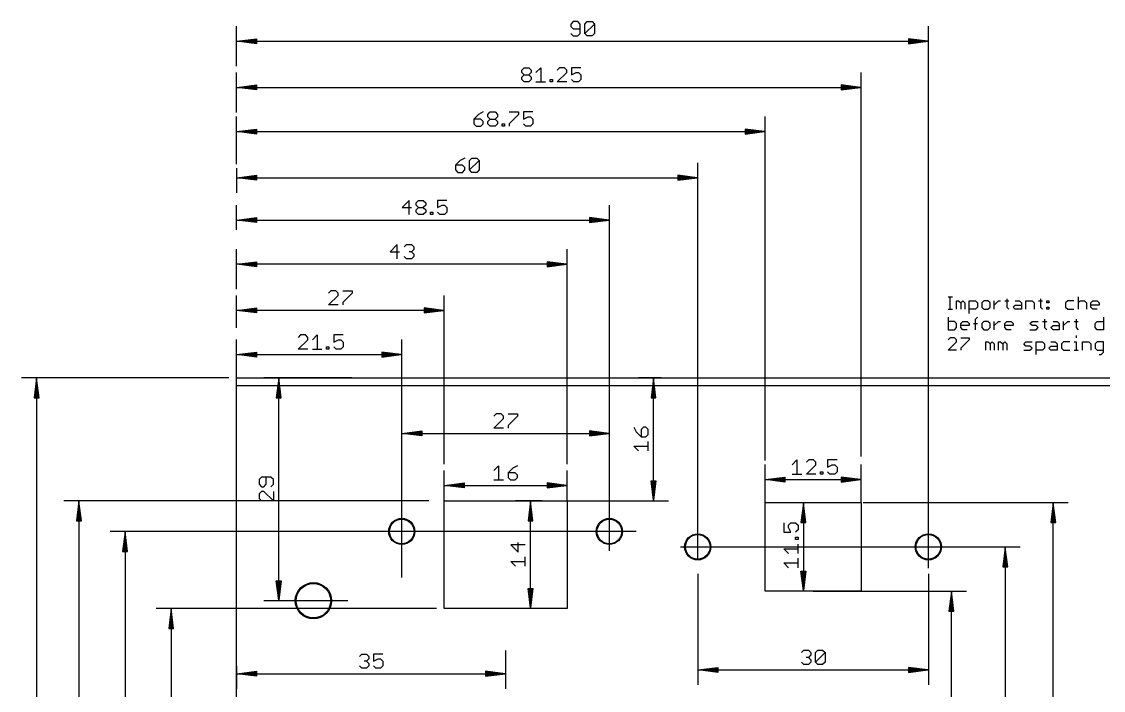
# Model space of a CAD drawing. Extents: x -29 to 390, y -517 to 219.
# Drawn here: x -27.9 to 112.8, y 74.3 to 161.3 of the extents above; entities that cross this region are included whole.
import ezdxf

# ---------------------------------------------------------------- set-up
doc = ezdxf.new("R2010")
doc.units = 0
for name, color, linetype in [('20', 4, 'CONTINUOUS'), ('29', 2, 'CONTINUOUS'), ('30', 253, 'CONTINUOUS'), ('47', 2, 'CONTINUOUS')]:
    doc.layers.add(name, color=color, linetype=linetype)

msp = doc.modelspace()

# ---------------------------------------------------------------- linework, layer by layer
at = {"layer": '20'}
for p, q in [((92.5762, 125.5372), (93.1185, 125.5372)), ((92.8474, 123.9102), (92.8474, 125.5372)), ((100.2146, 125.266), (100.2146, 124.1814)), ((104.5803, 125.266), (104.5803, 124.1814)), ((109.4935, 125.5372), (109.4935, 123.9102)), ((92.5762, 123.9102), (93.1185, 123.9102)), ((93.6676, 123.9102), (93.6676, 124.9949)), ((93.6676, 124.9949), (93.9388, 124.9949)), ((93.9388, 124.9949), (94.21, 124.7237)), ((94.21, 124.7237), (94.4811, 124.9949)), ((94.21, 124.7237), (94.21, 123.9102)), ((94.4811, 124.9949), (94.7523, 124.7237)), ((94.7523, 124.7237), (94.7523, 123.9102)), ((95.3048, 123.3679), (95.3048, 124.9949)), ((95.3048, 124.9949), (96.1183, 124.9949)), ((96.1183, 123.9102), (95.3048, 123.9102)), ((96.1183, 124.9949), (96.3895, 124.7237)), ((96.3895, 124.1814), (96.1183, 123.9102)), ((96.3895, 124.7237), (96.3895, 124.1814)), ((97.2131, 124.9949), (96.942, 124.7237)), ((96.942, 124.7237), (96.942, 124.1814)), ((96.942, 124.1814), (97.2131, 123.9102)), ((97.7554, 124.9949), (97.2131, 124.9949)), ((97.2131, 123.9102), (97.7554, 123.9102)), ((98.0266, 124.7237), (97.7554, 124.9949)), ((97.7554, 123.9102), (98.0266, 124.1814)), ((98.0266, 124.1814), (98.0266, 124.7237)), ((98.5791, 123.9102), (98.5791, 124.9949)), ((98.5791, 124.4525), (99.1214, 124.9949)), ((99.1214, 124.9949), (99.3926, 124.9949)), ((99.9434, 124.9949), (100.4857, 124.9949)), ((100.2146, 124.1814), (100.4857, 123.9102)), ((101.0348, 124.1814), (101.306, 124.4525)), ((101.306, 123.9102), (101.0348, 124.1814)), ((101.306, 124.9949), (101.8483, 124.9949)), ((101.306, 124.4525), (102.1195, 124.4525)), ((102.1195, 123.9102), (101.306, 123.9102)), ((101.8483, 124.9949), (102.1195, 124.7237)), ((102.1195, 124.7237), (102.1195, 123.9102)), ((102.672, 123.9102), (102.672, 124.9949)), ((102.672, 124.9949), (103.4855, 124.9949)), ((103.4855, 124.9949), (103.7567, 124.7237)), ((103.7567, 124.7237), (103.7567, 123.9102)), ((104.3092, 124.9949), (104.8515, 124.9949)), ((104.5803, 124.1814), (104.8515, 123.9102)), ((105.4006, 124.9949), (105.6718, 124.9949)), ((105.4006, 124.7237), (105.4006, 124.9949)), ((105.6718, 124.7237), (105.4006, 124.7237)), ((105.4006, 124.1814), (105.6718, 124.1814)), ((105.4006, 123.9102), (105.4006, 124.1814)), ((105.6718, 123.9102), (105.4006, 123.9102)), ((105.6718, 124.9949), (105.6718, 124.7237)), ((105.6718, 124.1814), (105.6718, 123.9102)), ((108.1275, 124.9949), (107.8563, 124.7237)), ((107.8563, 124.7237), (107.8563, 124.1814)), ((107.8563, 124.1814), (108.1275, 123.9102)), ((108.941, 124.9949), (108.1275, 124.9949)), ((108.1275, 123.9102), (108.941, 123.9102)), ((109.4935, 124.7237), (109.7646, 124.9949)), ((109.7646, 124.9949), (110.307, 124.9949)), ((110.307, 124.9949), (110.5781, 124.7237)), ((110.5781, 124.7237), (110.5781, 123.9102)), ((111.1306, 124.7237), (111.4018, 124.9949)), ((111.1306, 124.1814), (111.1306, 124.7237)), ((112.2153, 124.4525), (111.1306, 124.4525)), ((111.4018, 123.9102), (111.1306, 124.1814)), ((111.4018, 124.9949), (111.9441, 124.9949)), ((111.9441, 123.9102), (111.4018, 123.9102)), ((111.9441, 124.9949), (112.2153, 124.7237)), ((112.2153, 124.7237), (112.2153, 124.4525)), ((92.5762, 122.8702), (92.5762, 121.2432)), ((96.1217, 122.599), (96.3928, 122.8702)), ((96.1217, 121.2432), (96.1217, 122.599)), ((105.126, 122.599), (105.126, 121.5144)), ((109.2189, 122.599), (109.2189, 121.5144)), ((112.761, 122.8702), (112.761, 121.2432)), ((93.3897, 122.3279), (92.5762, 122.3279)), ((92.5762, 121.2432), (93.3897, 121.2432)), ((93.6609, 122.0567), (93.3897, 122.3279)), ((93.3897, 121.2432), (93.6609, 121.5144)), ((93.6609, 121.5144), (93.6609, 122.0567)), ((94.2134, 122.0567), (94.4845, 122.3279)), ((94.2134, 121.5144), (94.2134, 122.0567)), ((95.298, 121.7855), (94.2134, 121.7855)), ((94.4845, 121.2432), (94.2134, 121.5144)), ((94.4845, 122.3279), (95.0269, 122.3279)), ((95.0269, 121.2432), (94.4845, 121.2432)), ((95.0269, 122.3279), (95.298, 122.0567)), ((95.298, 122.0567), (95.298, 121.7855)), ((95.8505, 122.0567), (96.3928, 122.0567)), ((97.2131, 122.3279), (96.942, 122.0567)), ((96.942, 122.0567), (96.942, 121.5144)), ((96.942, 121.5144), (97.2131, 121.2432)), ((97.7554, 122.3279), (97.2131, 122.3279)), ((97.2131, 121.2432), (97.7554, 121.2432)), ((98.0266, 122.0567), (97.7554, 122.3279)), ((97.7554, 121.2432), (98.0266, 121.5144)), ((98.0266, 121.5144), (98.0266, 122.0567)), ((98.5791, 121.2432), (98.5791, 122.3279)), ((98.5791, 121.7855), (99.1214, 122.3279)), ((99.1214, 122.3279), (99.3926, 122.3279)), ((99.9434, 122.0567), (100.2146, 122.3279)), ((99.9434, 121.5144), (99.9434, 122.0567)), ((101.0281, 121.7855), (99.9434, 121.7855)), ((100.2146, 121.2432), (99.9434, 121.5144)), ((100.2146, 122.3279), (100.7569, 122.3279)), ((100.7569, 121.2432), (100.2146, 121.2432)), ((100.7569, 122.3279), (101.0281, 122.0567)), ((101.0281, 122.0567), (101.0281, 121.7855)), ((103.2177, 122.0567), (103.4889, 122.3279)), ((103.4889, 121.7855), (103.2177, 122.0567)), ((103.2177, 121.2432), (104.0312, 121.2432)), ((103.4889, 122.3279), (104.3024, 122.3279)), ((104.0312, 121.7855), (103.4889, 121.7855)), ((104.3024, 121.5144), (104.0312, 121.7855)), ((104.0312, 121.2432), (104.3024, 121.5144)), ((104.8549, 122.3279), (105.3972, 122.3279)), ((105.126, 121.5144), (105.3972, 121.2432)), ((105.9463, 121.5144), (106.2175, 121.7855)), ((106.2175, 121.2432), (105.9463, 121.5144)), ((106.2175, 122.3279), (106.7598, 122.3279)), ((106.2175, 121.7855), (107.031, 121.7855)), ((107.031, 121.2432), (106.2175, 121.2432)), ((106.7598, 122.3279), (107.031, 122.0567)), ((107.031, 122.0567), (107.031, 121.2432)), ((107.5835, 121.2432), (107.5835, 122.3279)), ((107.5835, 121.7855), (108.1258, 122.3279)), ((108.1258, 122.3279), (108.397, 122.3279)), ((108.9478, 122.3279), (109.4901, 122.3279)), ((109.2189, 121.5144), (109.4901, 121.2432)), ((111.6764, 122.0567), (111.9475, 122.3279)), ((111.6764, 121.5144), (111.6764, 122.0567)), ((111.9475, 121.2432), (111.6764, 121.5144)), ((111.9475, 122.3279), (112.761, 122.3279)), ((112.761, 121.2432), (111.9475, 121.2432)), ((92.8474, 120.2032), (92.5762, 119.932)), ((92.5762, 118.5762), (93.6609, 119.6609)), ((93.3897, 120.2032), (92.8474, 120.2032)), ((93.6609, 119.932), (93.3897, 120.2032)), ((93.6609, 119.6609), (93.6609, 119.932)), ((94.2134, 120.2032), (95.298, 120.2032)), ((95.298, 119.932), (94.2134, 118.8474)), ((95.298, 120.2032), (95.298, 119.932)), ((97.4877, 118.5762), (97.4877, 119.6609)), ((97.4877, 119.6609), (97.7588, 119.6609)), ((97.7588, 119.6609), (98.03, 119.3897)), ((98.03, 119.3897), (98.3012, 119.6609)), ((98.3012, 119.6609), (98.5723, 119.3897)), ((99.1248, 118.5762), (99.1248, 119.6609)), ((99.1248, 119.6609), (99.396, 119.6609)), ((99.396, 119.6609), (99.6672, 119.3897)), ((99.6672, 119.3897), (99.9383, 119.6609)), ((99.9383, 119.6609), (100.2095, 119.3897)), ((102.3991, 119.3897), (102.6703, 119.6609)), ((102.6703, 119.6609), (103.4838, 119.6609)), ((104.0363, 118.0339), (104.0363, 119.6609)), ((104.0363, 119.6609), (104.8498, 119.6609)), ((104.8498, 119.6609), (105.121, 119.3897)), ((105.9446, 119.6609), (106.4869, 119.6609)), ((106.4869, 119.6609), (106.7581, 119.3897)), ((107.5818, 119.6609), (107.3106, 119.3897)), ((108.3953, 119.6609), (107.5818, 119.6609)), ((108.9478, 119.6609), (109.2189, 119.6609)), ((109.2189, 120.4744), (109.2189, 120.2032)), ((109.2189, 119.6609), (109.2189, 118.5762)), ((110.0392, 118.5762), (110.0392, 119.6609)), ((110.0392, 119.6609), (110.8527, 119.6609)), ((110.8527, 119.6609), (111.1239, 119.3897)), ((111.9475, 119.6609), (111.6764, 119.3897)), ((112.761, 119.6609), (111.9475, 119.6609)), ((112.761, 118.305), (112.761, 119.6609)), ((93.6609, 118.5762), (92.5762, 118.5762)), ((94.2134, 118.8474), (94.2134, 118.5762)), ((98.03, 119.3897), (98.03, 118.5762)), ((98.5723, 119.3897), (98.5723, 118.5762)), ((99.6672, 119.3897), (99.6672, 118.5762)), ((100.2095, 119.3897), (100.2095, 118.5762)), ((102.6703, 119.1185), (102.3991, 119.3897)), ((102.3991, 118.5762), (103.2126, 118.5762)), ((103.2126, 119.1185), (102.6703, 119.1185)), ((103.4838, 118.8474), (103.2126, 119.1185)), ((103.2126, 118.5762), (103.4838, 118.8474)), ((104.8498, 118.5762), (104.0363, 118.5762)), ((105.121, 118.8474), (104.8498, 118.5762)), ((105.121, 119.3897), (105.121, 118.8474)), ((105.6735, 118.8474), (105.9446, 119.1185)), ((105.9446, 118.5762), (105.6735, 118.8474)), ((105.9446, 119.1185), (106.7581, 119.1185)), ((106.7581, 118.5762), (105.9446, 118.5762)), ((106.7581, 119.3897), (106.7581, 118.5762)), ((107.3106, 119.3897), (107.3106, 118.8474)), ((107.3106, 118.8474), (107.5818, 118.5762)), ((107.5818, 118.5762), (108.3953, 118.5762)), ((108.9478, 118.5762), (109.4901, 118.5762)), ((111.1239, 119.3897), (111.1239, 118.5762)), ((111.6764, 119.3897), (111.6764, 118.8474)), ((111.6764, 118.8474), (111.9475, 118.5762)), ((111.9475, 118.5762), (112.761, 118.5762)), ((112.4899, 118.0339), (112.761, 118.305)), ((112.2187, 118.0339), (112.4899, 118.0339)), ((0, 114), (0, 115)), ((0, 115), (320, 115)), ((0, 1), (0, 114)), ((0, 114), (320, 114)), ((27, 99), (43, 99)), ((27, 85), (27, 99)), ((43, 99), (43, 85)), ((68.75, 98.75), (81.25, 98.75)), ((68.75, 87.25), (68.75, 98.75)), ((81.25, 98.75), (81.25, 87.25)), ((81.25, 87.25), (68.75, 87.25)), ((43, 85), (27, 85))]:
    msp.add_line(p, q, dxfattribs=at)
for centre, radius in [((21.5, 95), 1.6), ((48.5, 95), 1.6), ((60, 93), 1.6), ((90, 93), 1.6), ((10, 86), 2.25)]:
    msp.add_circle(centre, radius, dxfattribs=at)
at = {"layer": '29'}
for centre, radius in [((21.5, 95), 1.7016), ((48.5, 95), 1.7016), ((60, 93), 1.7016), ((90, 93), 1.7016), ((10, 86), 2.3516)]:
    msp.add_circle(centre, radius, dxfattribs=at)
at = {"layer": '30'}
for centre, radius in [((21.5, 95), 1.7016), ((48.5, 95), 1.7016), ((60, 93), 1.7016), ((90, 93), 1.7016), ((10, 86), 2.3516)]:
    msp.add_circle(centre, radius, dxfattribs=at)
at = {"layer": '47'}
for p, q in [((0, 155.5), (0, 160.7)), ((43.7911, 161.3054), (43.4829, 160.9972)), ((43.4829, 160.9972), (43.4829, 160.689)), ((43.4829, 160.689), (43.7911, 160.3808)), ((44.4075, 161.3054), (43.7911, 161.3054)), ((44.7157, 160.9972), (44.4075, 161.3054)), ((44.7157, 159.7644), (44.7157, 160.9972)), ((45.3245, 160.9972), (45.6327, 161.3054)), ((45.3245, 159.7644), (45.3245, 160.9972)), ((45.3245, 159.7644), (46.5573, 160.9972)), ((45.6327, 161.3054), (46.2491, 161.3054)), ((46.2491, 161.3054), (46.5573, 160.9972)), ((46.5573, 160.9972), (46.5573, 159.7644)), ((90, 90.25), (90, 160.7)), ((0.065, 158.75), (2.6, 159.0692)), ((0.065, 158.75), (2.6, 159.01)), ((2.6, 159.0692), (2.6, 158.4308)), ((43.4829, 159.7644), (43.7911, 159.4562)), ((43.7911, 160.3808), (44.7157, 160.3808)), ((43.7911, 159.4562), (44.4075, 159.4562)), ((44.4075, 159.4562), (44.7157, 159.7644)), ((45.6327, 159.4562), (45.3245, 159.7644)), ((46.2491, 159.4562), (45.6327, 159.4562)), ((46.5573, 159.7644), (46.2491, 159.4562)), ((89.935, 158.75), (87.4, 159.0692)), ((87.4, 159.0692), (87.4, 158.4308)), ((89.935, 158.75), (87.4, 159.01)), ((0.065, 158.75), (2.6, 158.88)), ((0.065, 158.75), (89.935, 158.75)), ((2.6, 158.4308), (0.065, 158.75)), ((2.6, 158.62), (0.065, 158.75)), ((2.6, 158.49), (0.065, 158.75)), ((89.935, 158.75), (87.4, 158.88)), ((87.4, 158.4308), (89.935, 158.75)), ((87.4, 158.62), (89.935, 158.75)), ((87.4, 158.49), (89.935, 158.75)), ((37.1175, 154.9972), (37.4257, 155.3054)), ((37.1175, 154.689), (37.1175, 154.9972)), ((37.4257, 155.3054), (38.0421, 155.3054)), ((38.0421, 155.3054), (38.3502, 154.9972)), ((38.3502, 154.9972), (38.3502, 154.689)), ((38.959, 154.689), (39.5754, 155.3054)), ((39.5754, 155.3054), (39.5754, 153.4562)), ((42.0296, 155.3054), (41.7214, 154.9972)), ((42.646, 155.3054), (42.0296, 155.3054)), ((42.9542, 154.9972), (42.646, 155.3054)), ((42.9542, 154.689), (42.9542, 154.9972)), ((44.7957, 155.3054), (43.563, 155.3054)), ((43.563, 155.3054), (43.563, 154.3808)), ((0, 149.5), (0, 154.7)), ((37.4257, 154.3808), (37.1175, 154.689)), ((37.1175, 154.0726), (37.4257, 154.3808)), ((37.1175, 153.7644), (37.1175, 154.0726)), ((37.4257, 153.4562), (37.1175, 153.7644)), ((37.4257, 154.3808), (38.0421, 154.3808)), ((38.0421, 153.4562), (37.4257, 153.4562)), ((38.3502, 154.689), (38.0421, 154.3808)), ((38.0421, 154.3808), (38.3502, 154.0726)), ((38.3502, 153.7644), (38.0421, 153.4562)), ((38.3502, 154.0726), (38.3502, 153.7644)), ((38.959, 153.4562), (40.1918, 153.4562)), ((40.8006, 153.4562), (40.8006, 153.7644)), ((40.8006, 153.7644), (41.1088, 153.7644)), ((41.1088, 153.4562), (40.8006, 153.4562)), ((41.1088, 153.7644), (41.1088, 153.4562)), ((41.7214, 153.4562), (42.9542, 154.689)), ((42.9542, 153.4562), (41.7214, 153.4562)), ((43.563, 154.3808), (44.1794, 154.689)), ((43.8712, 153.4562), (43.563, 153.7644)), ((44.4875, 153.4562), (43.8712, 153.4562)), ((44.1794, 154.689), (44.4875, 154.689)), ((44.4875, 154.689), (44.7957, 154.3808)), ((44.7957, 153.7644), (44.4875, 153.4562)), ((44.7957, 154.3808), (44.7957, 153.7644)), ((81.25, 104.75), (81.25, 154.7)), ((0.065, 152.75), (2.6, 153.0692)), ((0.065, 152.75), (2.6, 153.01)), ((0.065, 152.75), (2.6, 152.88)), ((0.065, 152.75), (81.185, 152.75)), ((2.6, 152.4308), (0.065, 152.75)), ((2.6, 152.62), (0.065, 152.75)), ((2.6, 152.49), (0.065, 152.75)), ((2.6, 153.0692), (2.6, 152.4308)), ((81.185, 152.75), (78.65, 153.0692)), ((78.65, 153.0692), (78.65, 152.4308)), ((81.185, 152.75), (78.65, 153.01)), ((81.185, 152.75), (78.65, 152.88)), ((78.65, 152.4308), (81.185, 152.75)), ((78.65, 152.62), (81.185, 152.75)), ((78.65, 152.49), (81.185, 152.75)), ((31.4839, 149.2472), (30.8675, 148.6308)), ((32.1002, 149.5554), (31.4839, 149.2472)), ((32.709, 149.2472), (33.0172, 149.5554)), ((32.709, 148.939), (32.709, 149.2472)), ((33.0172, 149.5554), (33.6336, 149.5554)), ((33.6336, 149.5554), (33.9418, 149.2472)), ((33.9418, 149.2472), (33.9418, 148.939)), ((35.4714, 149.5554), (36.7042, 149.5554)), ((36.7042, 149.2472), (35.4714, 148.0144)), ((36.7042, 149.5554), (36.7042, 149.2472)), ((38.5457, 149.5554), (37.313, 149.5554)), ((37.313, 149.5554), (37.313, 148.6308)), ((0, 142.75), (0, 148.95)), ((30.8675, 148.6308), (30.8675, 148.0144)), ((31.7921, 148.6308), (30.8675, 148.6308)), ((30.8675, 148.0144), (31.1757, 147.7062)), ((32.1002, 148.3226), (31.7921, 148.6308)), ((31.7921, 147.7062), (32.1002, 148.0144)), ((32.1002, 148.0144), (32.1002, 148.3226)), ((33.0172, 148.6308), (32.709, 148.939)), ((32.709, 148.3226), (33.0172, 148.6308)), ((32.709, 148.0144), (32.709, 148.3226)), ((33.0172, 147.7062), (32.709, 148.0144)), ((33.0172, 148.6308), (33.6336, 148.6308)), ((33.9418, 148.939), (33.6336, 148.6308)), ((33.6336, 148.6308), (33.9418, 148.3226)), ((33.9418, 148.0144), (33.6336, 147.7062)), ((33.9418, 148.3226), (33.9418, 148.0144)), ((34.5506, 147.7062), (34.5506, 148.0144)), ((34.5506, 148.0144), (34.8588, 148.0144)), ((34.8588, 148.0144), (34.8588, 147.7062)), ((35.4714, 148.0144), (35.4714, 147.7062)), ((37.313, 148.6308), (37.9294, 148.939)), ((37.6212, 147.7062), (37.313, 148.0144)), ((37.9294, 148.939), (38.2375, 148.939)), ((38.2375, 148.939), (38.5457, 148.6308)), ((38.5457, 148.0144), (38.2375, 147.7062)), ((38.5457, 148.6308), (38.5457, 148.0144)), ((68.75, 104.25), (68.75, 148.95)), ((0.065, 147), (2.6, 147.3192)), ((0.065, 147), (2.6, 147.26)), ((0.065, 147), (2.6, 147.13)), ((0.065, 147), (68.685, 147)), ((2.6, 146.6808), (0.065, 147)), ((2.6, 146.87), (0.065, 147)), ((2.6, 146.74), (0.065, 147)), ((2.6, 147.3192), (2.6, 146.6808)), ((31.1757, 147.7062), (31.7921, 147.7062)), ((33.6336, 147.7062), (33.0172, 147.7062)), ((34.8588, 147.7062), (34.5506, 147.7062)), ((38.2375, 147.7062), (37.6212, 147.7062)), ((68.685, 147), (66.15, 147.3192)), ((66.15, 147.3192), (66.15, 146.6808)), ((68.685, 147), (66.15, 147.26)), ((68.685, 147), (66.15, 147.13)), ((66.15, 146.6808), (68.685, 147)), ((66.15, 146.87), (68.685, 147)), ((66.15, 146.74), (68.685, 147)), ((29.7157, 143.5554), (29.0993, 143.2472)), ((30.3245, 143.2472), (30.6327, 143.5554)), ((30.6327, 143.5554), (31.2491, 143.5554)), ((31.2491, 143.5554), (31.5573, 143.2472)), ((0, 142.25), (0, 139.05)), ((29.0993, 143.2472), (28.4829, 142.6308)), ((28.4829, 142.6308), (28.4829, 142.0144)), ((29.4075, 142.6308), (28.4829, 142.6308)), ((29.7157, 142.3226), (29.4075, 142.6308)), ((29.7157, 142.0144), (29.7157, 142.3226)), ((30.3245, 142.0144), (30.3245, 143.2472)), ((30.3245, 142.0144), (31.5573, 143.2472)), ((31.5573, 143.2472), (31.5573, 142.0144)), ((60, 91.25), (60, 142.95)), ((0.065, 141), (2.6, 141.3192)), ((0.065, 141), (2.6, 141.26)), ((0.065, 141), (2.6, 141.13)), ((0.065, 141), (59.935, 141)), ((2.6, 140.6808), (0.065, 141)), ((2.6, 140.87), (0.065, 141)), ((2.6, 140.74), (0.065, 141)), ((2.6, 141.3192), (2.6, 140.6808)), ((28.4829, 142.0144), (28.7911, 141.7062)), ((28.7911, 141.7062), (29.4075, 141.7062)), ((29.4075, 141.7062), (29.7157, 142.0144)), ((30.6327, 141.7062), (30.3245, 142.0144)), ((31.2491, 141.7062), (30.6327, 141.7062)), ((31.5573, 142.0144), (31.2491, 141.7062)), ((59.935, 141), (57.4, 141.3192)), ((57.4, 141.3192), (57.4, 140.6808)), ((59.935, 141), (57.4, 141.26)), ((59.935, 141), (57.4, 141.13)), ((57.4, 140.6808), (59.935, 141)), ((57.4, 140.87), (59.935, 141)), ((57.4, 140.74), (59.935, 141)), ((22.4615, 138.0554), (21.5369, 137.1308)), ((22.4615, 136.2062), (22.4615, 138.0554)), ((23.3784, 137.7472), (23.6866, 138.0554)), ((23.6866, 138.0554), (24.303, 138.0554)), ((24.303, 138.0554), (24.6112, 137.7472)), ((27.3736, 138.0554), (26.1408, 138.0554)), ((26.1408, 138.0554), (26.1408, 137.1308)), ((0, 134.25), (0, 137.45)), ((21.5369, 137.1308), (22.7697, 137.1308)), ((23.3784, 137.439), (23.3784, 137.7472)), ((23.6866, 137.1308), (23.3784, 137.439)), ((23.3784, 136.8226), (23.6866, 137.1308)), ((23.3784, 136.5144), (23.3784, 136.8226)), ((23.6866, 136.2062), (23.3784, 136.5144)), ((23.6866, 137.1308), (24.303, 137.1308)), ((24.6112, 137.439), (24.303, 137.1308)), ((24.303, 137.1308), (24.6112, 136.8226)), ((24.6112, 136.5144), (24.303, 136.2062)), ((24.6112, 137.7472), (24.6112, 137.439)), ((24.6112, 136.8226), (24.6112, 136.5144)), ((25.22, 136.2062), (25.22, 136.5144)), ((25.22, 136.5144), (25.5282, 136.5144)), ((25.5282, 136.5144), (25.5282, 136.2062)), ((26.1408, 137.1308), (26.7572, 137.439)), ((26.449, 136.2062), (26.1408, 136.5144)), ((26.7572, 137.439), (27.0654, 137.439)), ((27.0654, 137.439), (27.3736, 137.1308)), ((27.3736, 136.5144), (27.0654, 136.2062)), ((27.3736, 137.1308), (27.3736, 136.5144)), ((48.5, 92.5), (48.5, 137.45)), ((0.065, 135.5), (2.6, 135.8192)), ((0.065, 135.5), (2.6, 135.76)), ((0.065, 135.5), (2.6, 135.63)), ((0.065, 135.5), (48.435, 135.5)), ((2.6, 135.1808), (0.065, 135.5)), ((2.6, 135.37), (0.065, 135.5)), ((2.6, 135.24), (0.065, 135.5)), ((2.6, 135.8192), (2.6, 135.1808)), ((24.303, 136.2062), (23.6866, 136.2062)), ((25.5282, 136.2062), (25.22, 136.2062)), ((27.0654, 136.2062), (26.449, 136.2062)), ((48.435, 135.5), (45.9, 135.8192)), ((45.9, 135.8192), (45.9, 135.1808)), ((48.435, 135.5), (45.9, 135.76)), ((48.435, 135.5), (45.9, 135.63)), ((45.9, 135.1808), (48.435, 135.5)), ((45.9, 135.37), (48.435, 135.5)), ((45.9, 135.24), (48.435, 135.5)), ((20.9075, 132.3054), (19.9829, 131.3808)), ((20.9075, 130.4562), (20.9075, 132.3054)), ((21.8245, 131.9972), (22.1327, 132.3054)), ((22.1327, 132.3054), (22.7491, 132.3054)), ((22.7491, 132.3054), (23.0573, 131.9972)), ((0, 126.5), (0, 131.7)), ((19.9829, 131.3808), (21.2157, 131.3808)), ((22.7491, 131.3808), (22.4409, 131.3808)), ((23.0573, 131.689), (22.7491, 131.3808)), ((22.7491, 131.3808), (23.0573, 131.0726)), ((23.0573, 131.9972), (23.0573, 131.689)), ((23.0573, 131.0726), (23.0573, 130.7644)), ((43, 103.75), (43, 131.7)), ((0.065, 129.75), (2.6, 130.0692)), ((0.065, 129.75), (2.6, 130.01)), ((0.065, 129.75), (2.6, 129.88)), ((42.935, 129.75), (0.065, 129.75)), ((2.6, 129.4308), (0.065, 129.75)), ((2.6, 129.62), (0.065, 129.75)), ((2.6, 129.49), (0.065, 129.75)), ((2.6, 130.0692), (2.6, 129.4308)), ((22.1327, 130.4562), (21.8245, 130.7644)), ((22.7491, 130.4562), (22.1327, 130.4562)), ((23.0573, 130.7644), (22.7491, 130.4562)), ((42.935, 129.75), (40.4, 130.0692)), ((40.4, 130.0692), (40.4, 129.4308)), ((42.935, 129.75), (40.4, 130.01)), ((42.935, 129.75), (40.4, 129.88)), ((40.4, 129.4308), (42.935, 129.75)), ((40.4, 129.62), (42.935, 129.75)), ((40.4, 129.49), (42.935, 129.75)), ((0, 121.5), (0, 125.7)), ((12.2911, 126.3054), (11.9829, 125.9972)), ((11.9829, 124.4562), (13.2157, 125.689)), ((12.9075, 126.3054), (12.2911, 126.3054)), ((13.2157, 125.9972), (12.9075, 126.3054)), ((13.2157, 125.689), (13.2157, 125.9972)), ((13.8245, 126.3054), (15.0573, 126.3054)), ((15.0573, 125.9972), (13.8245, 124.7644)), ((15.0573, 126.3054), (15.0573, 125.9972)), ((27, 103.75), (27, 125.7)), ((0.065, 123.75), (2.6, 124.0692)), ((0.065, 123.75), (2.6, 124.01)), ((0.065, 123.75), (2.6, 123.88)), ((2.6, 124.0692), (2.6, 123.4308)), ((13.2157, 124.4562), (11.9829, 124.4562)), ((13.8245, 124.7644), (13.8245, 124.4562)), ((26.935, 123.75), (24.4, 124.0692)), ((24.4, 124.0692), (24.4, 123.4308)), ((26.935, 123.75), (24.4, 124.01)), ((26.935, 123.75), (24.4, 123.88)), ((26.935, 123.75), (0.065, 123.75)), ((2.6, 123.4308), (0.065, 123.75)), ((2.6, 123.62), (0.065, 123.75)), ((2.6, 123.49), (0.065, 123.75)), ((24.4, 123.4308), (26.935, 123.75)), ((24.4, 123.62), (26.935, 123.75)), ((24.4, 123.49), (26.935, 123.75)), ((0, 110.5), (0, 119.95)), ((8.3451, 120.5554), (8.0369, 120.2472)), ((8.0369, 118.7062), (9.2697, 119.939)), ((8.9615, 120.5554), (8.3451, 120.5554)), ((9.2697, 120.2472), (8.9615, 120.5554)), ((9.2697, 119.939), (9.2697, 120.2472)), ((9.8784, 119.939), (10.4948, 120.5554)), ((10.4948, 120.5554), (10.4948, 118.7062)), ((13.8736, 120.5554), (12.6408, 120.5554)), ((12.6408, 120.5554), (12.6408, 119.6308)), ((12.6408, 119.6308), (13.2572, 119.939)), ((13.2572, 119.939), (13.5654, 119.939)), ((13.5654, 119.939), (13.8736, 119.6308)), ((13.8736, 119.6308), (13.8736, 119.0144)), ((21.5, 89), (21.5, 119.95)), ((0.065, 118), (2.6, 118.3192)), ((0.065, 118), (2.6, 118.26)), ((2.6, 118.3192), (2.6, 117.6808)), ((9.2697, 118.7062), (8.0369, 118.7062)), ((9.8784, 118.7062), (11.1112, 118.7062)), ((11.72, 118.7062), (11.72, 119.0144)), ((11.72, 119.0144), (12.0282, 119.0144)), ((12.0282, 118.7062), (11.72, 118.7062)), ((12.0282, 119.0144), (12.0282, 118.7062)), ((12.949, 118.7062), (12.6408, 119.0144)), ((13.5654, 118.7062), (12.949, 118.7062)), ((13.8736, 119.0144), (13.5654, 118.7062)), ((21.435, 118), (18.9, 118.3192)), ((18.9, 118.3192), (18.9, 117.6808)), ((21.435, 118), (18.9, 118.26)), ((0.065, 118), (2.6, 118.13)), ((0.065, 118), (21.435, 118)), ((2.6, 117.6808), (0.065, 118)), ((2.6, 117.87), (0.065, 118)), ((2.6, 117.74), (0.065, 118)), ((21.435, 118), (18.9, 118.13)), ((18.9, 117.6808), (21.435, 118)), ((18.9, 117.87), (21.435, 118)), ((18.9, 117.74), (21.435, 118)), ((-1, 115), (-27.95, 115)), ((-26, 114.935), (-26.3192, 112.4)), ((-26, 114.935), (-26.26, 112.4)), ((-26, 114.935), (-26.13, 112.4)), ((-26, 114.935), (-26, 0.065)), ((-25.6808, 112.4), (-26, 114.935)), ((-25.87, 112.4), (-26, 114.935)), ((-25.74, 112.4), (-26, 114.935)), ((15, 115), (3.55, 115)), ((5.5, 114.935), (5.1808, 112.4)), ((5.5, 114.935), (5.24, 112.4)), ((5.5, 114.935), (5.37, 112.4)), ((5.5, 86.065), (5.5, 114.935)), ((5.8192, 112.4), (5.5, 114.935)), ((5.63, 112.4), (5.5, 114.935)), ((5.76, 112.4), (5.5, 114.935)), ((55.25, 115), (52.3, 115)), ((54.25, 114.935), (53.9308, 112.4)), ((54.25, 114.935), (53.99, 112.4)), ((54.25, 114.935), (54.12, 112.4)), ((54.25, 99.065), (54.25, 114.935)), ((54.5692, 112.4), (54.25, 114.935)), ((54.38, 112.4), (54.25, 114.935)), ((54.51, 112.4), (54.25, 114.935)), ((-26.3192, 112.4), (-25.6808, 112.4)), ((5.1808, 112.4), (5.8192, 112.4)), ((53.9308, 112.4), (54.5692, 112.4)), ((33.7911, 110.3054), (33.4829, 109.9972)), ((34.4075, 110.3054), (33.7911, 110.3054)), ((34.7157, 109.9972), (34.4075, 110.3054)), ((34.7157, 109.689), (34.7157, 109.9972)), ((35.3245, 110.3054), (36.5573, 110.3054)), ((36.5573, 109.9972), (35.3245, 108.7644)), ((36.5573, 110.3054), (36.5573, 109.9972)), ((21.5, 106.25), (21.5, 109.7)), ((33.4829, 108.4562), (34.7157, 109.689)), ((34.7157, 108.4562), (33.4829, 108.4562)), ((35.3245, 108.7644), (35.3245, 108.4562)), ((48.5, 106), (48.5, 109.7)), ((51.6946, 108.5573), (52.0028, 107.9409)), ((52.9274, 108.5573), (52.6192, 108.2491)), ((53.2356, 108.5573), (52.9274, 108.5573)), ((53.5438, 108.2491), (53.2356, 108.5573)), ((21.565, 107.75), (24.1, 108.0692)), ((21.565, 107.75), (24.1, 108.01)), ((21.565, 107.75), (24.1, 107.88)), ((21.565, 107.75), (48.435, 107.75)), ((24.1, 107.4308), (21.565, 107.75)), ((24.1, 107.62), (21.565, 107.75)), ((24.1, 107.49), (21.565, 107.75)), ((24.1, 108.0692), (24.1, 107.4308)), ((48.435, 107.75), (45.9, 108.0692)), ((45.9, 108.0692), (45.9, 107.4308)), ((48.435, 107.75), (45.9, 108.01)), ((48.435, 107.75), (45.9, 107.88)), ((45.9, 107.4308), (48.435, 107.75)), ((45.9, 107.62), (48.435, 107.75)), ((45.9, 107.49), (48.435, 107.75)), ((52.0028, 107.9409), (52.6192, 107.3245)), ((52.6192, 108.2491), (52.6192, 107.3245)), ((52.6192, 107.3245), (53.2356, 107.3245)), ((53.2356, 107.3245), (53.5438, 107.6327)), ((53.5438, 107.6327), (53.5438, 108.2491)), ((52.311, 105.4829), (51.6946, 106.0993)), ((51.6946, 106.0993), (53.5438, 106.0993)), ((53.5438, 105.4829), (53.5438, 106.7157)), ((72.2869, 103.689), (72.9033, 104.3054)), ((72.9033, 104.3054), (72.9033, 102.4562)), ((74.4366, 104.3054), (74.1284, 103.9972)), ((75.053, 104.3054), (74.4366, 104.3054)), ((75.3612, 103.9972), (75.053, 104.3054)), ((78.1236, 104.3054), (76.8908, 104.3054)), ((76.8908, 104.3054), (76.8908, 103.3808)), ((27, 99), (27, 102.95)), ((33.4829, 102.939), (34.0993, 103.5554)), ((34.0993, 103.5554), (34.0993, 101.7062)), ((35.9409, 103.2472), (35.3245, 102.6308)), ((36.5573, 103.5554), (35.9409, 103.2472)), ((43, 99), (43, 102.95)), ((68.75, 98.75), (68.75, 103.7)), ((74.1284, 102.4562), (75.3612, 103.689)), ((75.3612, 103.689), (75.3612, 103.9972)), ((75.97, 102.4562), (75.97, 102.7644)), ((75.97, 102.7644), (76.2782, 102.7644)), ((76.2782, 102.7644), (76.2782, 102.4562)), ((76.8908, 103.3808), (77.5072, 103.689)), ((77.199, 102.4562), (76.8908, 102.7644)), ((77.5072, 103.689), (77.8154, 103.689)), ((77.8154, 103.689), (78.1236, 103.3808)), ((78.1236, 102.7644), (77.8154, 102.4562)), ((78.1236, 103.3808), (78.1236, 102.7644)), ((81.25, 98.75), (81.25, 103.7)), ((3.2528, 102.0573), (2.9446, 101.7491)), ((2.9446, 101.7491), (2.9446, 101.1327)), ((4.4856, 102.0573), (3.2528, 102.0573)), ((3.8692, 101.1327), (3.8692, 102.0573)), ((4.7938, 101.7491), (4.4856, 102.0573)), ((4.7938, 101.1327), (4.7938, 101.7491)), ((27.065, 101), (29.6, 101.3192)), ((29.6, 101.3192), (29.6, 100.6808)), ((33.4829, 101.7062), (34.7157, 101.7062)), ((35.3245, 102.6308), (35.3245, 102.0144)), ((36.2491, 102.6308), (35.3245, 102.6308)), ((35.3245, 102.0144), (35.6327, 101.7062)), ((35.6327, 101.7062), (36.2491, 101.7062)), ((36.5573, 102.3226), (36.2491, 102.6308)), ((36.2491, 101.7062), (36.5573, 102.0144)), ((36.5573, 102.0144), (36.5573, 102.3226)), ((42.935, 101), (40.4, 101.3192)), ((40.4, 101.3192), (40.4, 100.6808)), ((54.25, 99.065), (53.9308, 101.6)), ((53.9308, 101.6), (54.5692, 101.6)), ((54.25, 99.065), (53.99, 101.6)), ((54.25, 99.065), (54.12, 101.6)), ((54.5692, 101.6), (54.25, 99.065)), ((54.38, 101.6), (54.25, 99.065)), ((54.51, 101.6), (54.25, 99.065)), ((68.815, 101.75), (71.35, 102.0692)), ((68.815, 101.75), (71.35, 102.01)), ((68.815, 101.75), (71.35, 101.88)), ((68.815, 101.75), (81.185, 101.75)), ((71.35, 101.4308), (68.815, 101.75)), ((71.35, 101.62), (68.815, 101.75)), ((71.35, 101.49), (68.815, 101.75)), ((71.35, 102.0692), (71.35, 101.4308)), ((72.2869, 102.4562), (73.5196, 102.4562)), ((75.3612, 102.4562), (74.1284, 102.4562)), ((76.2782, 102.4562), (75.97, 102.4562)), ((77.8154, 102.4562), (77.199, 102.4562)), ((81.185, 101.75), (78.65, 102.0692)), ((78.65, 102.0692), (78.65, 101.4308)), ((81.185, 101.75), (78.65, 102.01)), ((81.185, 101.75), (78.65, 101.88)), ((78.65, 101.4308), (81.185, 101.75)), ((78.65, 101.62), (81.185, 101.75)), ((78.65, 101.49), (81.185, 101.75)), ((2.9446, 101.1327), (3.2528, 100.8245)), ((3.2528, 100.2157), (2.9446, 99.9075)), ((2.9446, 99.9075), (2.9446, 99.2911)), ((3.2528, 100.8245), (3.561, 100.8245)), ((3.561, 100.2157), (3.2528, 100.2157)), ((3.561, 100.8245), (3.8692, 101.1327)), ((4.7938, 98.9829), (3.561, 100.2157)), ((4.4856, 100.8245), (4.7938, 101.1327)), ((4.7938, 100.2157), (4.7938, 98.9829)), ((27.065, 101), (29.6, 101.26)), ((27.065, 101), (29.6, 101.13)), ((27.065, 101), (42.935, 101)), ((29.6, 100.6808), (27.065, 101)), ((29.6, 100.87), (27.065, 101)), ((29.6, 100.74), (27.065, 101)), ((42.935, 101), (40.4, 101.26)), ((42.935, 101), (40.4, 101.13)), ((40.4, 100.6808), (42.935, 101)), ((40.4, 100.87), (42.935, 101)), ((40.4, 100.74), (42.935, 101)), ((25, 99), (-22.45, 99)), ((-20.5, 98.935), (-20.8192, 96.4)), ((-20.5, 98.935), (-20.76, 96.4)), ((-20.5, 98.935), (-20.63, 96.4)), ((-20.5, 98.935), (-20.5, 0.065)), ((-20.1808, 96.4), (-20.5, 98.935)), ((-20.37, 96.4), (-20.5, 98.935)), ((-20.24, 96.4), (-20.5, 98.935)), ((2.9446, 99.2911), (3.2528, 98.9829)), ((39.75, 99), (36.3, 99)), ((38.25, 98.935), (37.9308, 96.4)), ((38.25, 98.935), (37.99, 96.4)), ((38.25, 98.935), (38.12, 96.4)), ((38.25, 85.065), (38.25, 98.935)), ((38.5692, 96.4), (38.25, 98.935)), ((38.38, 96.4), (38.25, 98.935)), ((38.51, 96.4), (38.25, 98.935)), ((43, 99), (56.2, 99)), ((68.75, 98.75), (75.7, 98.75)), ((73.75, 98.685), (73.4308, 96.15)), ((73.75, 98.685), (73.49, 96.15)), ((73.75, 98.685), (73.62, 96.15)), ((73.75, 98.685), (73.75, 87.315)), ((74.0692, 96.15), (73.75, 98.685)), ((73.88, 96.15), (73.75, 98.685)), ((74.01, 96.15), (73.75, 98.685)), ((81.5, 98.75), (108.2, 98.75)), ((106.25, 98.685), (105.9308, 96.15)), ((106.25, 98.685), (105.99, 96.15)), ((106.25, 98.685), (106.12, 96.15)), ((106.25, 0.065), (106.25, 98.685)), ((106.5692, 96.15), (106.25, 98.685)), ((106.38, 96.15), (106.25, 98.685)), ((106.51, 96.15), (106.25, 98.685)), ((-20.8192, 96.4), (-20.1808, 96.4)), ((37.9308, 96.4), (38.5692, 96.4)), ((71.1946, 96.1236), (71.1946, 94.8908)), ((71.811, 95.8154), (72.1192, 96.1236)), ((71.811, 95.5072), (71.811, 95.8154)), ((72.1192, 96.1236), (72.7356, 96.1236)), ((72.7356, 96.1236), (73.0438, 95.8154)), ((73.0438, 95.8154), (73.0438, 95.199)), ((73.4308, 96.15), (74.0692, 96.15)), ((105.9308, 96.15), (106.5692, 96.15)), ((52, 95), (-16.45, 95)), ((-14.5, 94.935), (-14.8192, 92.4)), ((-14.5, 94.935), (-14.76, 92.4)), ((-14.5, 94.935), (-14.63, 92.4)), ((-14.5, 94.935), (-14.5, 0.065)), ((-14.1808, 92.4), (-14.5, 94.935)), ((-14.37, 92.4), (-14.5, 94.935)), ((-14.24, 92.4), (-14.5, 94.935)), ((71.1946, 94.8908), (72.1192, 94.8908)), ((72.1192, 94.8908), (71.811, 95.5072)), ((73.0438, 95.199), (72.7356, 94.8908)), ((37.5438, 93.2491), (35.6946, 93.2491)), ((35.6946, 93.2491), (36.6192, 92.3245)), ((36.6192, 92.3245), (36.6192, 93.5573)), ((57.75, 93), (101.95, 93)), ((72.7356, 93.97), (72.7356, 94.2782)), ((72.7356, 94.2782), (73.0438, 94.2782)), ((73.0438, 93.97), (72.7356, 93.97)), ((73.0438, 94.2782), (73.0438, 93.97)), ((73.0438, 92.1284), (73.0438, 93.3612)), ((100, 92.935), (99.6808, 90.4)), ((100, 92.935), (99.74, 90.4)), ((100, 92.935), (99.87, 90.4)), ((100, 92.935), (100, 0.065)), ((100.3192, 90.4), (100, 92.935)), ((100.13, 90.4), (100, 92.935)), ((100.26, 90.4), (100, 92.935)), ((-14.8192, 92.4), (-14.1808, 92.4)), ((37.5438, 90.4829), (37.5438, 91.7157)), ((71.811, 92.1284), (71.1946, 92.7448)), ((71.1946, 92.7448), (73.0438, 92.7448)), ((73.0438, 90.2869), (73.0438, 91.5196)), ((36.311, 90.4829), (35.6946, 91.0993)), ((35.6946, 91.0993), (37.5438, 91.0993)), ((71.811, 90.2869), (71.1946, 90.9033)), ((71.1946, 90.9033), (73.0438, 90.9033)), ((99.6808, 90.4), (100.3192, 90.4)), ((60, 89.5), (60, 75.05)), ((73.75, 87.315), (73.4308, 89.85)), ((73.4308, 89.85), (74.0692, 89.85)), ((73.75, 87.315), (73.49, 89.85)), ((73.75, 87.315), (73.62, 89.85)), ((74.0692, 89.85), (73.75, 87.315)), ((73.88, 89.85), (73.75, 87.315)), ((74.01, 89.85), (73.75, 87.315)), ((90, 89.5), (90, 75.05)), ((5.5, 86.065), (5.1808, 88.6)), ((5.1808, 88.6), (5.8192, 88.6)), ((5.5, 86.065), (5.24, 88.6)), ((5.5, 86.065), (5.37, 88.6)), ((5.8192, 88.6), (5.5, 86.065)), ((5.63, 88.6), (5.5, 86.065)), ((5.76, 88.6), (5.5, 86.065)), ((38.25, 85.065), (37.9308, 87.6)), ((37.9308, 87.6), (38.5692, 87.6)), ((38.25, 85.065), (37.99, 87.6)), ((38.25, 85.065), (38.12, 87.6)), ((38.5692, 87.6), (38.25, 85.065)), ((38.38, 87.6), (38.25, 85.065)), ((38.51, 87.6), (38.25, 85.065)), ((74.75, 87.25), (71.8, 87.25)), ((75, 87.25), (94.95, 87.25)), ((14.5, 86), (3.55, 86)), ((93, 87.185), (92.6808, 84.65)), ((93, 87.185), (92.74, 84.65)), ((93, 87.185), (92.87, 84.65)), ((93, 0.065), (93, 87.185)), ((93.3192, 84.65), (93, 87.185)), ((93.13, 84.65), (93, 87.185)), ((93.26, 84.65), (93, 87.185)), ((26, 85), (-10.45, 85)), ((-8.5, 84.935), (-8.8192, 82.4)), ((-8.5, 84.935), (-8.76, 82.4)), ((-8.5, 84.935), (-8.63, 82.4)), ((-8.5, 84.935), (-8.5, 0.065)), ((-8.1808, 82.4), (-8.5, 84.935)), ((-8.37, 82.4), (-8.5, 84.935)), ((-8.24, 82.4), (-8.5, 84.935)), ((43, 85), (36.3, 85)), ((92.6808, 84.65), (93.3192, 84.65)), ((-8.8192, 82.4), (-8.1808, 82.4)), ((15.9829, 78.7472), (16.2911, 79.0554)), ((16.2911, 79.0554), (16.9075, 79.0554)), ((16.9075, 79.0554), (17.2157, 78.7472)), ((19.0573, 79.0554), (17.8245, 79.0554)), ((17.8245, 79.0554), (17.8245, 78.1308)), ((35, 79.5), (35, 74.55)), ((73.4829, 79.2472), (73.7911, 79.5554)), ((73.7911, 79.5554), (74.4075, 79.5554)), ((74.4075, 79.5554), (74.7157, 79.2472)), ((74.7157, 78.939), (74.4075, 78.6308)), ((74.7157, 79.2472), (74.7157, 78.939)), ((75.3245, 79.2472), (75.6327, 79.5554)), ((75.3245, 78.0144), (75.3245, 79.2472)), ((75.3245, 78.0144), (76.5573, 79.2472)), ((75.6327, 79.5554), (76.2491, 79.5554)), ((76.2491, 79.5554), (76.5573, 79.2472)), ((76.5573, 79.2472), (76.5573, 78.0144)), ((0, 77.5), (0, 74.55)), ((16.2911, 77.2062), (15.9829, 77.5144)), ((16.9075, 78.1308), (16.5993, 78.1308)), ((17.2157, 78.439), (16.9075, 78.1308)), ((16.9075, 78.1308), (17.2157, 77.8226)), ((17.2157, 77.5144), (16.9075, 77.2062)), ((17.2157, 78.7472), (17.2157, 78.439)), ((17.2157, 77.8226), (17.2157, 77.5144)), ((17.8245, 78.1308), (18.4409, 78.439)), ((18.1327, 77.2062), (17.8245, 77.5144)), ((18.4409, 78.439), (18.7491, 78.439)), ((18.7491, 78.439), (19.0573, 78.1308)), ((19.0573, 77.5144), (18.7491, 77.2062)), ((19.0573, 78.1308), (19.0573, 77.5144)), ((73.7911, 77.7062), (73.4829, 78.0144)), ((74.4075, 77.7062), (73.7911, 77.7062)), ((74.4075, 78.6308), (74.0993, 78.6308)), ((74.4075, 78.6308), (74.7157, 78.3226)), ((74.7157, 78.0144), (74.4075, 77.7062)), ((74.7157, 78.3226), (74.7157, 78.0144)), ((75.6327, 77.7062), (75.3245, 78.0144)), ((76.2491, 77.7062), (75.6327, 77.7062)), ((76.5573, 78.0144), (76.2491, 77.7062)), ((0.065, 76.5), (2.6, 76.8192)), ((0.065, 76.5), (2.6, 76.76)), ((0.065, 76.5), (2.6, 76.63)), ((0.065, 76.5), (34.935, 76.5)), ((2.6, 76.1808), (0.065, 76.5)), ((2.6, 76.37), (0.065, 76.5)), ((2.6, 76.24), (0.065, 76.5)), ((2.6, 76.8192), (2.6, 76.1808)), ((16.9075, 77.2062), (16.2911, 77.2062)), ((18.7491, 77.2062), (18.1327, 77.2062)), ((34.935, 76.5), (32.4, 76.8192)), ((32.4, 76.8192), (32.4, 76.1808)), ((34.935, 76.5), (32.4, 76.76)), ((34.935, 76.5), (32.4, 76.63)), ((32.4, 76.1808), (34.935, 76.5)), ((32.4, 76.37), (34.935, 76.5)), ((32.4, 76.24), (34.935, 76.5)), ((60.065, 77), (62.6, 77.3192)), ((60.065, 77), (62.6, 77.26)), ((60.065, 77), (62.6, 77.13)), ((60.065, 77), (89.935, 77)), ((62.6, 76.6808), (60.065, 77)), ((62.6, 76.87), (60.065, 77)), ((62.6, 76.74), (60.065, 77)), ((62.6, 77.3192), (62.6, 76.6808)), ((89.935, 77), (87.4, 77.3192)), ((87.4, 77.3192), (87.4, 76.6808)), ((89.935, 77), (87.4, 77.26)), ((89.935, 77), (87.4, 77.13)), ((87.4, 76.6808), (89.935, 77)), ((87.4, 76.87), (89.935, 77)), ((87.4, 76.74), (89.935, 77))]:
    msp.add_line(p, q, dxfattribs=at)

doc.saveas('drawing.dxf')
